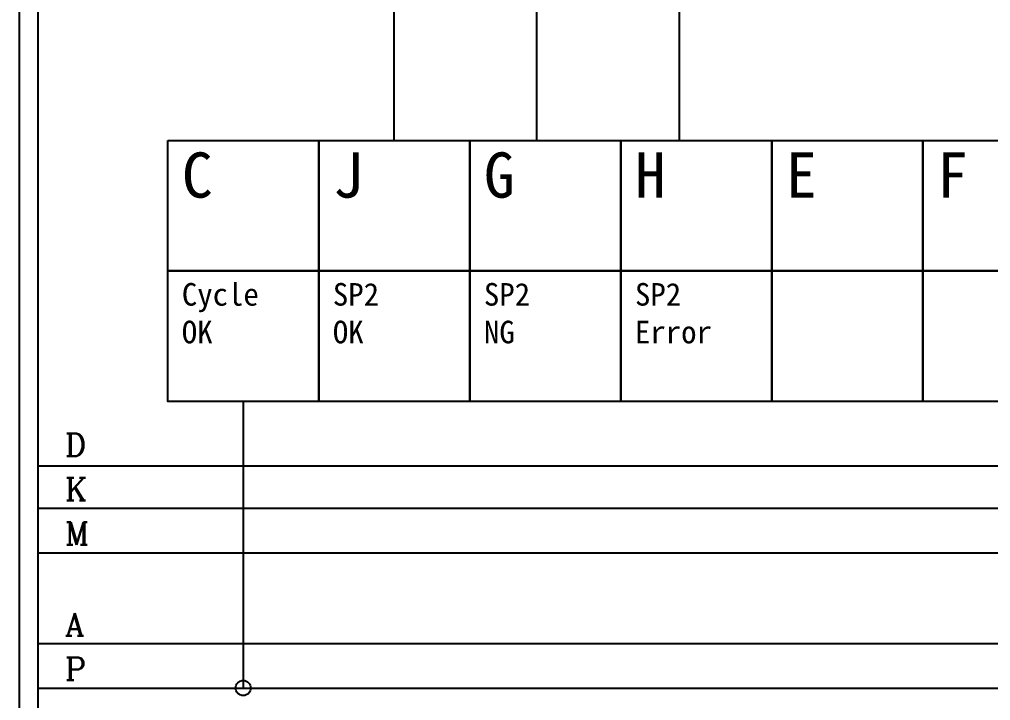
# Model space of a CAD drawing. Extents: x 627 to 914, y 3 to 207.
# Drawn here: x 627.2 to 691.6, y 45.8 to 91 of the extents above; entities that cross this region are included whole.
import ezdxf

# ---------------------------------------------------------------- set-up
doc = ezdxf.new("R2010")
doc.units = 0
doc.layers.get('0').update_dxf_attribs({"linetype": 'CONTINUOUS'})
doc.layers.add('圖框層', color=7, linetype='CONTINUOUS')
doc.layers.add('標尺寸層', color=3, linetype='CONTINUOUS')
doc.styles.add('CNS', font='romanc.shx', dxfattribs={"bigfont": 'chineset.shx'})

msp = doc.modelspace()

# ---------------------------------------------------------------- linework, layer by layer
at = {"color": 0}
for points in [[(637.025, 82.981), (647.035, 82.981), (647.035, 74.316), (637.025, 74.316)], [(647.035, 82.981), (657.045, 82.981), (657.045, 74.316), (647.035, 74.316)], [(657.045, 82.981), (667.055, 82.981), (667.055, 74.316), (657.045, 74.316)], [(667.055, 82.981), (677.065, 82.981), (677.065, 74.316), (667.055, 74.316)], [(677.065, 82.981), (687.075, 82.981), (687.075, 74.316), (677.065, 74.316)], [(687.075, 82.981), (697.085, 82.981), (697.085, 74.316), (687.075, 74.316)], [(637.025, 74.316), (647.035, 74.316), (647.035, 65.652), (637.025, 65.652)], [(647.035, 74.316), (657.045, 74.316), (657.045, 65.652), (647.035, 65.652)], [(657.045, 74.316), (667.055, 74.316), (667.055, 65.652), (657.045, 65.652)], [(667.055, 74.316), (677.065, 74.316), (677.065, 65.652), (667.055, 65.652)], [(677.065, 74.316), (687.075, 74.316), (687.075, 65.652), (677.065, 65.652)], [(687.075, 74.316), (697.085, 74.316), (697.085, 65.652), (687.075, 65.652)]]:
    msp.add_lwpolyline(points, close=True, dxfattribs=at)
at = {"layer": '圖框層', "color": 0}
for p, q in [((627.197, 3), (627.197, 206.969)), ((628.447, 4.25), (628.447, 205.719))]:
    msp.add_line(p, q, dxfattribs=at)
at = {"layer": '標尺寸層', "color": 0}
for p, q in [((652.04, 82.981), (652.04, 111.512)), ((661.486, 82.981), (661.486, 111.512)), ((670.931, 82.981), (670.931, 111.512))]:
    msp.add_line(p, q, dxfattribs=at)
at = {"layer": '標尺寸層'}
for p, q in [((642.03, 65.652), (642.03, 46.652)), ((628.447, 61.383), (900.54, 61.383)), ((628.447, 58.576), (832.219, 58.576)), ((628.447, 55.63), (852.239, 55.63)), ((628.447, 49.598), (900.54, 49.598)), ((628.447, 46.652), (900.54, 46.652))]:
    msp.add_line(p, q, dxfattribs=at)
msp.add_circle((642.03, 46.652), 0.5, dxfattribs=at)

# ---------------------------------------------------------------- texts
at = {"color": 0, "width": 8.29132, "attachment_point": 1}
for s, insert, char_height in [('C', (637.96, 82.18), 3), ('J', (647.97, 82.18), 3), ('G', (657.98, 82.18), 3), ('H', (667.99, 82.18), 3), ('E', (678, 82.18), 3), ('F', (688.01, 82.18), 3), ('Cycle\\POK', (637.96, 73.516), 1.5), ('SP2\\POK', (647.97, 73.516), 1.5), ('SP2\\PNG', (657.98, 73.516), 1.5), ('SP2\\PError', (667.99, 73.516), 1.5)]:
    msp.add_mtext(s, dxfattribs=dict(at, insert=insert, char_height=char_height))
at = {"layer": '標尺寸層', "char_height": 1.5, "width": 1.91105, "attachment_point": 1, "style": 'CNS'}
for s, insert in [('D', (630.216, 63.542)), ('K', (630.216, 60.596)), ('M', (630.216, 57.651)), ('A', (630.216, 51.619)), ('P', (630.216, 48.673))]:
    msp.add_mtext(s, dxfattribs=dict(at, insert=insert))

doc.saveas('drawing.dxf')
